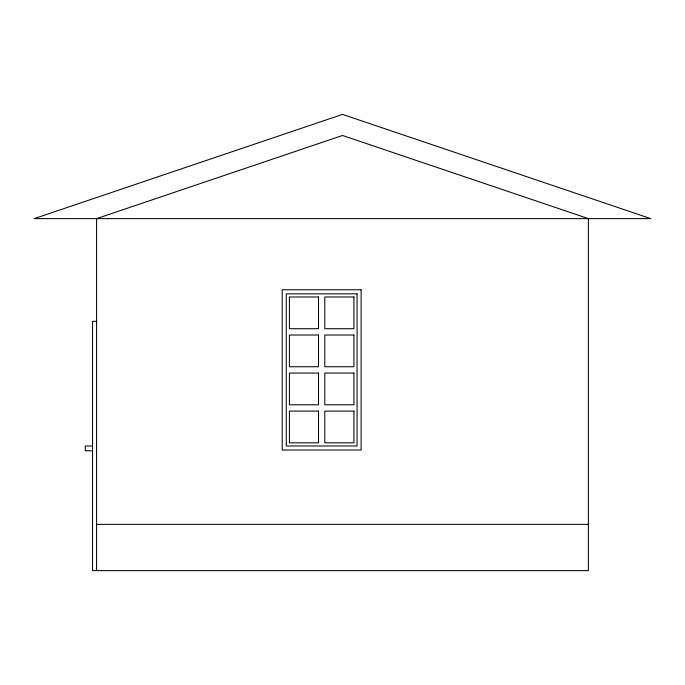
<?xml version="1.0" encoding="UTF-8"?>
<svg xmlns="http://www.w3.org/2000/svg" width="685" height="685" viewBox="0 0 685 685"><rect width="100%" height="100%" fill="white"/><g stroke="black" fill="none" stroke-linecap="round" stroke-linejoin="round"><path stroke-width="1.03" d="M96.594 321.351L92.561 321.351L92.561 570.605L588.406 570.605L588.406 218.626L342.5 135.476L96.594 218.626L96.594 570.605M92.484 445.978L85.291 445.978L85.291 450.824L92.484 450.824M96.594 524.359L588.406 524.359M342.5 114.395L34.25 218.626L650.75 218.626L342.5 114.395M361.115 289.789L282.22 289.789L282.22 450.019L361.115 450.019L361.115 289.789M357.073 293.831L286.261 293.831L286.261 445.978L357.073 445.978L357.073 293.831M318.516 296.982L289.412 296.982L289.412 328.714L318.516 328.714L318.516 296.982M353.922 296.982L324.818 296.982L324.818 328.714L353.922 328.714L353.922 296.982M318.516 335.016L289.412 335.016L289.412 366.749L318.516 366.749L318.516 335.016M353.922 335.016L324.818 335.016L324.818 366.749L353.922 366.749L353.922 335.016M318.516 373.06L289.412 373.06L289.412 404.792L318.516 404.792L318.516 373.06M353.922 373.06L324.818 373.06L324.818 404.792L353.922 404.792L353.922 373.06M318.516 411.094L289.412 411.094L289.412 442.827L318.516 442.827L318.516 411.094M353.922 411.094L324.818 411.094L324.818 442.827L353.922 442.827L353.922 411.094"/></g></svg>
